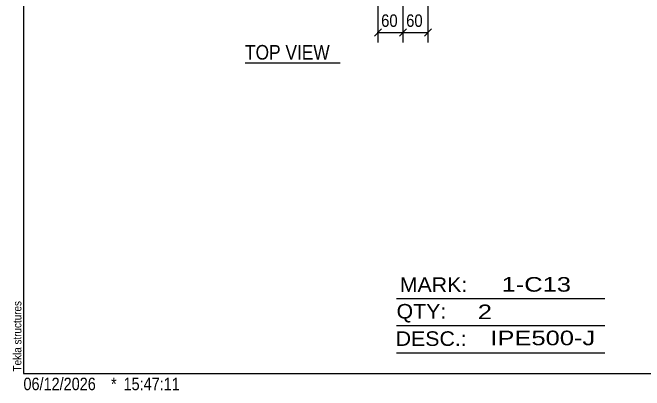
# Model space of a CAD drawing. Header units: millimetres. Extents: x 2 to 579, y 1 to 825.
# Drawn here: x 2.4 to 154, y 1 to 91.6 of the extents above; entities that cross this region are included whole.
import ezdxf

# ---------------------------------------------------------------- set-up
doc = ezdxf.new("R2010")
doc.units = ezdxf.units.MM
doc.linetypes.add('XKITLINE00', pattern=[0])
for name, color, linetype, lineweight in [('Dimensions', 7, 'Continuous', 0), ('DrawingSheet', 5, 'Continuous', 0), ('OtherObjectType', 7, 'Continuous', 0)]:
    doc.layers.add(name, color=color, linetype=linetype, lineweight=lineweight)
doc.styles.add('ARIAL', font='ARIAL.TTF')
doc.styles.add('ARIAL_NARROW', font='ARIALN.TTF')

# ---------------------------------------------------------------- blocks, each defined once
blk = doc.blocks.new('*A119')
at = {"layer": 'DrawingSheet', "color": 5, "linetype": 'XKITLINE00', "lineweight": 0}
for p, q in [((5, 825), (5, 5)), ((5, 5), (579, 5))]:
    blk.add_line(p, q, dxfattribs=at)
at = {"layer": 'DrawingSheet', "color": 5, "style": 'ARIAL', "width": 0.85}
blk.add_text('Tekla structures', height=2, rotation=90, dxfattribs=at).set_placement((4.5, 5.5))
blk = doc.blocks.new('*A123')
at = {"layer": 'OtherObjectType', "color": 6, "linetype": 'XKITLINE00', "lineweight": 0}
for p, q in [((94.5, 23), (144.5, 23)), ((94.5, 16.5), (144.5, 16.5)), ((94.5, 10), (144.5, 10))]:
    blk.add_line(p, q, dxfattribs=at)
at = {"layer": 'OtherObjectType', "color": 6, "style": 'ARIAL_NARROW'}
for s, width, p in [('MARK:', 1.275, (95.27, 24.58)), ('1-C13', 1.525501, (119.69, 24.65)), ('QTY:', 1.275, (94.5, 18.19)), ('2', 1.525501, (113.99, 18.05)), ('DESC.:', 1.275, (94.29, 11.63)), ('IPE500-J', 1.525501, (117, 11.79))]:
    blk.add_text(s, height=3.5, dxfattribs=dict(at, width=width)).set_placement(p)
blk = doc.blocks.new('*A126')
at = {"layer": 'OtherObjectType', "color": 7, "style": 'ARIAL_NARROW', "width": 1.008832}
for s, p in [('06/12/2026', (4.99, 1)), ('*', (26, 1)), ('15:47:11', (29, 1))]:
    blk.add_text(s, height=3, dxfattribs=at).set_placement(p)
blk = doc.blocks.new('*A202')
at = {"layer": 'OtherObjectType', "color": 7, "linetype": 'XKITLINE00', "lineweight": 0}
blk.add_line((58.14, 79.6), (80.96, 79.6), dxfattribs=at)
at = {"layer": 'OtherObjectType', "color": 7, "style": 'ARIAL', "width": 0.85}
blk.add_text('TOP VIEW', height=3.5, dxfattribs=at).set_placement((58.14, 80.35))
blk = doc.blocks.new('*A207')
at = {"layer": 'Dimensions', "color": 7, "linetype": 'XKITLINE00', "lineweight": 0}
for p, q in [((96.03, 105.85), (96.03, 84.45)), ((90.03, 102.1), (90.03, 84.45)), ((90.88, 87.7), (89.18, 86.01)), ((90.03, 86.85), (96.03, 86.85)), ((96.88, 87.7), (95.18, 86.01))]:
    blk.add_line(p, q, dxfattribs=at)
at = {"layer": 'Dimensions', "color": 3}
for p in [(90.03, 86.85), (96.03, 86.85)]:
    blk.add_point(p, dxfattribs=at)
at = {"layer": 'Dimensions', "color": 3, "style": 'ARIAL', "width": 0.85}
blk.add_text('60', height=3, dxfattribs=at).set_placement((90.8, 88.2))
blk = doc.blocks.new('*A208')
at = {"layer": 'Dimensions', "color": 7, "linetype": 'XKITLINE00', "lineweight": 0}
for p, q in [((96.03, 105.85), (96.03, 84.45)), ((102.03, 102.1), (102.03, 84.45)), ((96.88, 87.7), (95.18, 86.01)), ((96.03, 86.85), (102.03, 86.85)), ((102.88, 87.7), (101.18, 86.01))]:
    blk.add_line(p, q, dxfattribs=at)
at = {"layer": 'Dimensions', "color": 3}
for p in [(96.03, 86.85), (102.03, 86.85)]:
    blk.add_point(p, dxfattribs=at)
at = {"layer": 'Dimensions', "color": 3, "style": 'ARIAL', "width": 0.85}
blk.add_text('60', height=3, dxfattribs=at).set_placement((96.8, 88.2))

msp = doc.modelspace()

# ---------------------------------------------------------------- block references
at = {"lineweight": 0}
for name in ['*A119', '*A207', '*A208', '*A202', '*A123', '*A126']:
    msp.add_blockref(name, (0, 0), dxfattribs=at)

doc.saveas('drawing.dxf')
